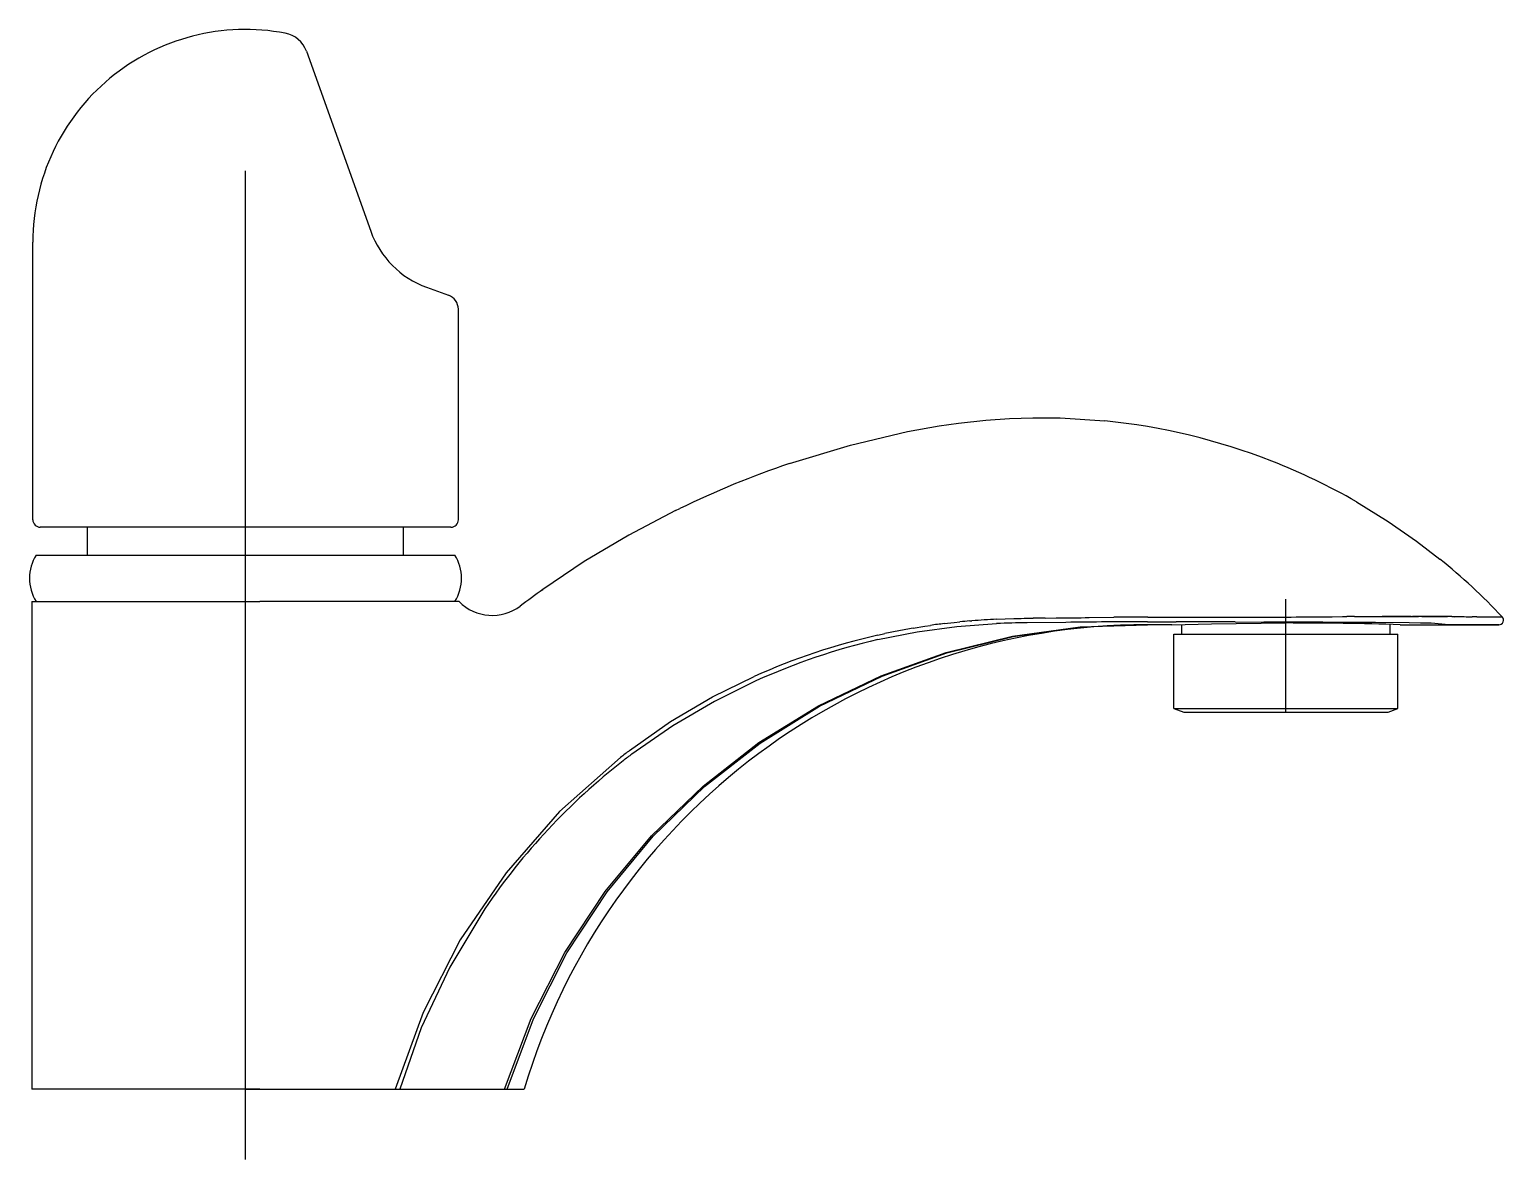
# Model space of a CAD drawing. Extents: x -355.202 to -355.053, y 293.186 to 293.301.
import ezdxf

# ---------------------------------------------------------------- set-up
doc = ezdxf.new("R2010")
doc.units = 0
doc.header["$LTSCALE"] = 0.2
doc.header["$MEASUREMENT"] = 0
doc.linetypes.add('AXES', pattern=[0.54, 0.3, -0.08, 0.08, -0.08])
doc.linetypes.add('CONTINU', pattern=[0])
doc.layers.get('0').update_dxf_attribs({"linetype": 'CONTINUOUS'})
doc.layers.add('DECA_EIXOS', color=5, linetype='AXES')

msp = doc.modelspace()

# ---------------------------------------------------------------- linework, layer by layer
at = {"linetype": 'CONTINU'}
for points in [[(-355.17581, 293.30014, 0.470529), (-355.20133, 293.27902)], [(-355.17368, 293.29832, 0.26635), (-355.17581, 293.30014)], [(-355.16717, 293.28012, 0.223448), (-355.16153, 293.27445)], [(-355.15832, 293.27223, 0.316279), (-355.15931, 293.27365)], [(-355.0761, 293.25687, 0.068017), (-355.09298, 293.26094)], [(-355.12484, 293.25663, 0.031122), (-355.13594, 293.25207)], [(-355.06754, 293.25276, 0.037429), (-355.0761, 293.25687)], [(-355.20133, 293.25094, 0.414205), (-355.20058, 293.25019)], [(-355.15907, 293.25019, 0.414548), (-355.15832, 293.25094)], [(-355.201, 293.24737, 0.28586), (-355.201, 293.24267)], [(-355.15867, 293.24267, 0.285857), (-355.15867, 293.24737)], [(-355.0528, 293.24112, 0.033509), (-355.0591, 293.24697)], [(-355.14977, 293.24389, 0.007001), (-355.15206, 293.24221)], [(-355.15824, 293.24267, 0.376177), (-355.15206, 293.24221)], [(-355.08867, 293.24033, 0.331679), (-355.15166, 293.19337)], [(-355.10922, 293.24044, 0.005863), (-355.11058, 293.24026)], [(-355.10663, 293.24071, 0.004488), (-355.10762, 293.24061)], [(-355.10391, 293.24088, 0.007632), (-355.1064, 293.24072)], [(-355.10083, 293.24053, 0.00863), (-355.10391, 293.24044)], [(-355.09901, 293.241, 0.002593), (-355.10023, 293.24099)], [(-355.09789, 293.24101, 0.001362), (-355.09454, 293.24105)], [(-355.08867, 293.24063, 0.003476), (-355.09692, 293.24056)], [(-355.08864, 293.2411, 0.003894), (-355.09205, 293.24108)], [(-355.06311, 293.24033, 0.007464), (-355.07466, 293.2405)], [(-355.06773, 293.24115, 0.006025), (-355.06851, 293.24115)], [(-355.06093, 293.24116, 0.017078), (-355.06125, 293.24116)], [(-355.05538, 293.24113, 0.011656), (-355.05583, 293.24114)], [(-355.05538, 293.24113, 0.003786), (-355.05428, 293.24113)], [(-355.05316, 293.24033, 0.674682), (-355.0528, 293.24112)], [(-355.11593, 293.23926, 0.049453), (-355.12843, 293.23509)], [(-355.1159, 293.23882, 0.049849), (-355.12824, 293.23464)], [(-355.1138, 293.23971, 0.006333), (-355.1152, 293.23943)], [(-355.11235, 293.23997, 0.005302), (-355.1138, 293.23971)], [(-355.14102, 293.2276, 0.005454), (-355.14192, 293.2269)], [(-355.14077, 293.22724, 0.005973), (-355.14167, 293.22656)], [(-355.14167, 293.22656, 0.078565), (-355.15564, 293.2116)]]:
    msp.add_lwpolyline(points, format="xyb", dxfattribs=at)
for points in [[(-355.17368, 293.29832), (-355.16717, 293.28012)], [(-355.20133, 293.25094), (-355.20133, 293.27902)], [(-355.16153, 293.27445), (-355.15931, 293.27365)], [(-355.15832, 293.25094), (-355.15832, 293.27223)], [(-355.10972, 293.26043), (-355.10777, 293.26072), (-355.10501, 293.26102), (-355.1026, 293.26119)], [(-355.1026, 293.26119), (-355.10024, 293.26126), (-355.09749, 293.26124), (-355.09298, 293.26094)], [(-355.12484, 293.25663), (-355.11867, 293.25849), (-355.11293, 293.25985), (-355.10972, 293.26043)], [(-355.06754, 293.25276), (-355.06432, 293.25078), (-355.06145, 293.24879), (-355.0591, 293.24697)], [(-355.13637, 293.25186), (-355.14108, 293.24939), (-355.14559, 293.24671), (-355.14977, 293.24389)], [(-355.13637, 293.25186), (-355.13594, 293.25207)], [(-355.15907, 293.25019), (-355.20058, 293.25019)], [(-355.1958, 293.24737), (-355.1958, 293.25019)], [(-355.16387, 293.24737), (-355.16387, 293.25019)], [(-355.201, 293.24737), (-355.15867, 293.24737)], [(-355.14988, 293.24381), (-355.14977, 293.24389)], [(-355.20144, 293.24267), (-355.17984, 293.24267)], [(-355.20144, 293.24267), (-355.20144, 293.19337)], [(-355.17984, 293.24267), (-355.17839, 293.24267)], [(-355.15824, 293.24267), (-355.17839, 293.24267)], [(-355.15365, 293.19337), (-355.15097, 293.20049), (-355.14755, 293.20717), (-355.14347, 293.21335), (-355.13879, 293.21897), (-355.13358, 293.224), (-355.12793, 293.2284), (-355.1219, 293.23213), (-355.11557, 293.23517), (-355.109, 293.23751), (-355.10229, 293.23916), (-355.09548, 293.24011), (-355.08867, 293.24033)], [(-355.15339, 293.19337), (-355.15073, 293.20048), (-355.14734, 293.20714), (-355.14328, 293.21331), (-355.13862, 293.21893), (-355.13344, 293.22396), (-355.12781, 293.22835), (-355.1218, 293.23208), (-355.11549, 293.23513), (-355.10895, 293.23748), (-355.10225, 293.23914), (-355.09547, 293.2401), (-355.08867, 293.24033)], [(-355.1159, 293.23882), (-355.11194, 293.2396), (-355.10794, 293.24014), (-355.10391, 293.24044)], [(-355.11235, 293.23997), (-355.11115, 293.24017)], [(-355.11115, 293.24017), (-355.11058, 293.24026)], [(-355.10922, 293.24044), (-355.10819, 293.24055)], [(-355.10819, 293.24055), (-355.10762, 293.24061)], [(-355.10663, 293.24071), (-355.1064, 293.24072)], [(-355.10391, 293.24088), (-355.10306, 293.24092)], [(-355.10306, 293.24092), (-355.10217, 293.24095)], [(-355.10217, 293.24095), (-355.10144, 293.24097)], [(-355.10144, 293.24097), (-355.10112, 293.24098)], [(-355.10112, 293.24098), (-355.10023, 293.24099)], [(-355.09692, 293.24056), (-355.10083, 293.24053)], [(-355.09901, 293.241), (-355.09789, 293.24101)], [(-355.09454, 293.24105), (-355.09205, 293.24108)], [(-355.08867, 293.24063), (-355.08575, 293.24062)], [(-355.08621, 293.24033), (-355.08867, 293.24033)], [(-355.08864, 293.2411), (-355.08573, 293.2411)], [(-355.08621, 293.24033), (-355.0822, 293.24043), (-355.07466, 293.2405)], [(-355.08089, 293.24061), (-355.08575, 293.24062)], [(-355.08573, 293.2411), (-355.08212, 293.24108)], [(-355.08518, 293.23938), (-355.08518, 293.24036)], [(-355.08212, 293.24108), (-355.08088, 293.24109)], [(-355.07981, 293.24061), (-355.08089, 293.24061)], [(-355.08088, 293.24109), (-355.07978, 293.24109)], [(-355.07981, 293.24061), (-355.07689, 293.2406)], [(-355.07978, 293.24109), (-355.07686, 293.24109)], [(-355.07417, 293.24059), (-355.07689, 293.2406)], [(-355.07686, 293.24109), (-355.07414, 293.2411)], [(-355.07094, 293.24058), (-355.07417, 293.24059)], [(-355.07414, 293.2411), (-355.07363, 293.24111)], [(-355.07363, 293.24111), (-355.07088, 293.24113)], [(-355.0681, 293.24056), (-355.07094, 293.24058)], [(-355.07088, 293.24113), (-355.06998, 293.24114)], [(-355.06998, 293.24114), (-355.06893, 293.24115)], [(-355.06893, 293.24115), (-355.06851, 293.24115)], [(-355.0656, 293.24054), (-355.0681, 293.24056)], [(-355.06773, 293.24115), (-355.06669, 293.24115)], [(-355.06669, 293.24115), (-355.06622, 293.24115)], [(-355.06622, 293.24115), (-355.06547, 293.24115)], [(-355.0622, 293.2405), (-355.0656, 293.24054)], [(-355.06547, 293.24115), (-355.06493, 293.24116)], [(-355.06493, 293.24116), (-355.06202, 293.24116)], [(-355.06256, 293.24116), (-355.06493, 293.24116)], [(-355.06414, 293.23938), (-355.06414, 293.24036)], [(-355.06311, 293.24033), (-355.05316, 293.24033)], [(-355.06202, 293.24116), (-355.06256, 293.24116)], [(-355.06106, 293.24048), (-355.0622, 293.2405)], [(-355.06202, 293.24116), (-355.06186, 293.24116)], [(-355.06186, 293.24116), (-355.06125, 293.24116)], [(-355.06093, 293.24116), (-355.06186, 293.24116)], [(-355.05997, 293.24047), (-355.06106, 293.24048)], [(-355.06093, 293.24116), (-355.06062, 293.24115)], [(-355.05946, 293.24115), (-355.06093, 293.24116)], [(-355.06062, 293.24115), (-355.06016, 293.24115)], [(-355.06016, 293.24115), (-355.05927, 293.24115)], [(-355.05819, 293.24033), (-355.05997, 293.24047)], [(-355.05927, 293.24115), (-355.05946, 293.24115)], [(-355.0579, 293.24115), (-355.05927, 293.24115)], [(-355.05927, 293.24115), (-355.05832, 293.24115)], [(-355.05673, 293.24033), (-355.05819, 293.24033)], [(-355.0579, 293.24115), (-355.05765, 293.24114)], [(-355.05666, 293.24114), (-355.0579, 293.24115)], [(-355.05765, 293.24114), (-355.05722, 293.24115)], [(-355.05722, 293.24115), (-355.05645, 293.24114)], [(-355.05544, 293.24033), (-355.05673, 293.24033)], [(-355.05645, 293.24114), (-355.05583, 293.24114)], [(-355.05405, 293.24033), (-355.05544, 293.24033)], [(-355.05428, 293.24113), (-355.05373, 293.24112)], [(-355.05316, 293.24033), (-355.05405, 293.24033)], [(-355.05373, 293.24112), (-355.0528, 293.24112)], [(-355.11593, 293.23926), (-355.1152, 293.23943)], [(-355.08598, 293.23938), (-355.06414, 293.23938)], [(-355.08598, 293.23187), (-355.08598, 293.23938)], [(-355.06414, 293.23938), (-355.06334, 293.23938)], [(-355.06334, 293.23187), (-355.06334, 293.23938)], [(-355.14102, 293.2276), (-355.13686, 293.23054), (-355.13263, 293.23303), (-355.12843, 293.23509)], [(-355.12824, 293.23464), (-355.13242, 293.23256), (-355.13664, 293.23009), (-355.14077, 293.22724)], [(-355.08598, 293.23187), (-355.06334, 293.23187)], [(-355.08598, 293.23187), (-355.08499, 293.23149)], [(-355.08499, 293.23149), (-355.06433, 293.23149)], [(-355.06433, 293.23149), (-355.06334, 293.23187)], [(-355.14192, 293.2269), (-355.14808, 293.22143), (-355.1535, 293.21525), (-355.15812, 293.20845), (-355.16188, 293.20112), (-355.16469, 293.19337)], [(-355.15564, 293.2116), (-355.15919, 293.2057), (-355.16208, 293.19955), (-355.16425, 293.19337)], [(-355.17839, 293.19337), (-355.20144, 293.19337)], [(-355.17984, 293.19337), (-355.15365, 293.19337)], [(-355.15365, 293.19337), (-355.15339, 293.19337)], [(-355.15339, 293.19337), (-355.15166, 293.19337)]]:
    msp.add_lwpolyline(points, dxfattribs=at)
at = {"layer": 'DECA_EIXOS'}
for points in [[(-355.17984, 293.18624), (-355.17984, 293.30052)], [(-355.07466, 293.23149), (-355.07466, 293.24292)]]:
    msp.add_lwpolyline(points, dxfattribs=at)

doc.saveas('drawing.dxf')
